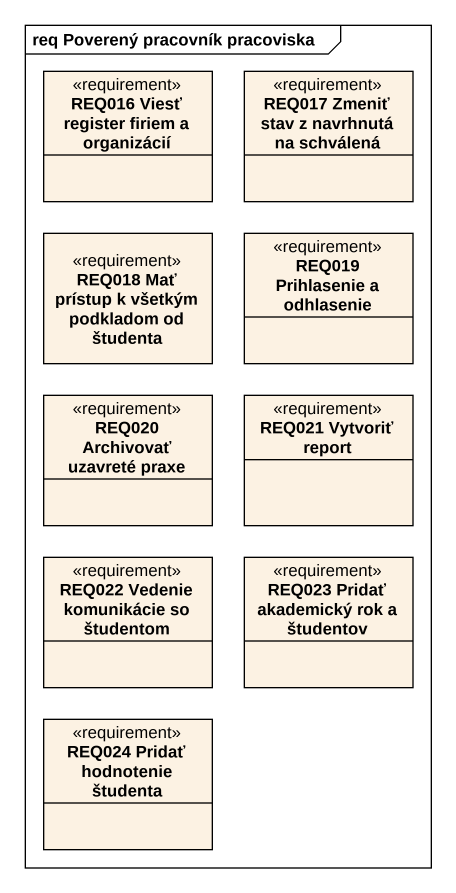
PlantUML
@startuml
mainframe req Poverený pracovník pracoviska
hide circle
hide empty members
class "REQ016 Viesť register firiem a organizácií" as REQ016_Viesť_register <<requirement>>
class "REQ017 Zmeniť stav z navrhnutá na schválená" as REQ017_Zmeniť_stav_z <<requirement>>
class "REQ018 Mať prístup k všetkým podkladom od študenta" as REQ018_Mať_prístup_k <<requirement>>
class "REQ019 Prihlasenie a odhlasenie" as REQ019_Prihlasenie_a <<requirement>>
class "REQ020 Archivovať uzavreté praxe" as REQ020_Archivovať_uzavreté <<requirement>>
class "REQ021 Vytvoriť report" as REQ021_Vytvoriť_report <<requirement>>
class "REQ022 Vedenie komunikácie so študentom" as REQ022_Vedenie_komunikácie <<requirement>>
class "REQ023 Pridať akademický rok a študentov" as REQ023_Pridať_akademický <<requirement>>
class "REQ024 Pridať hodnotenie študenta" as REQ024_Pridať_hodnotenie <<requirement>>
@enduml
